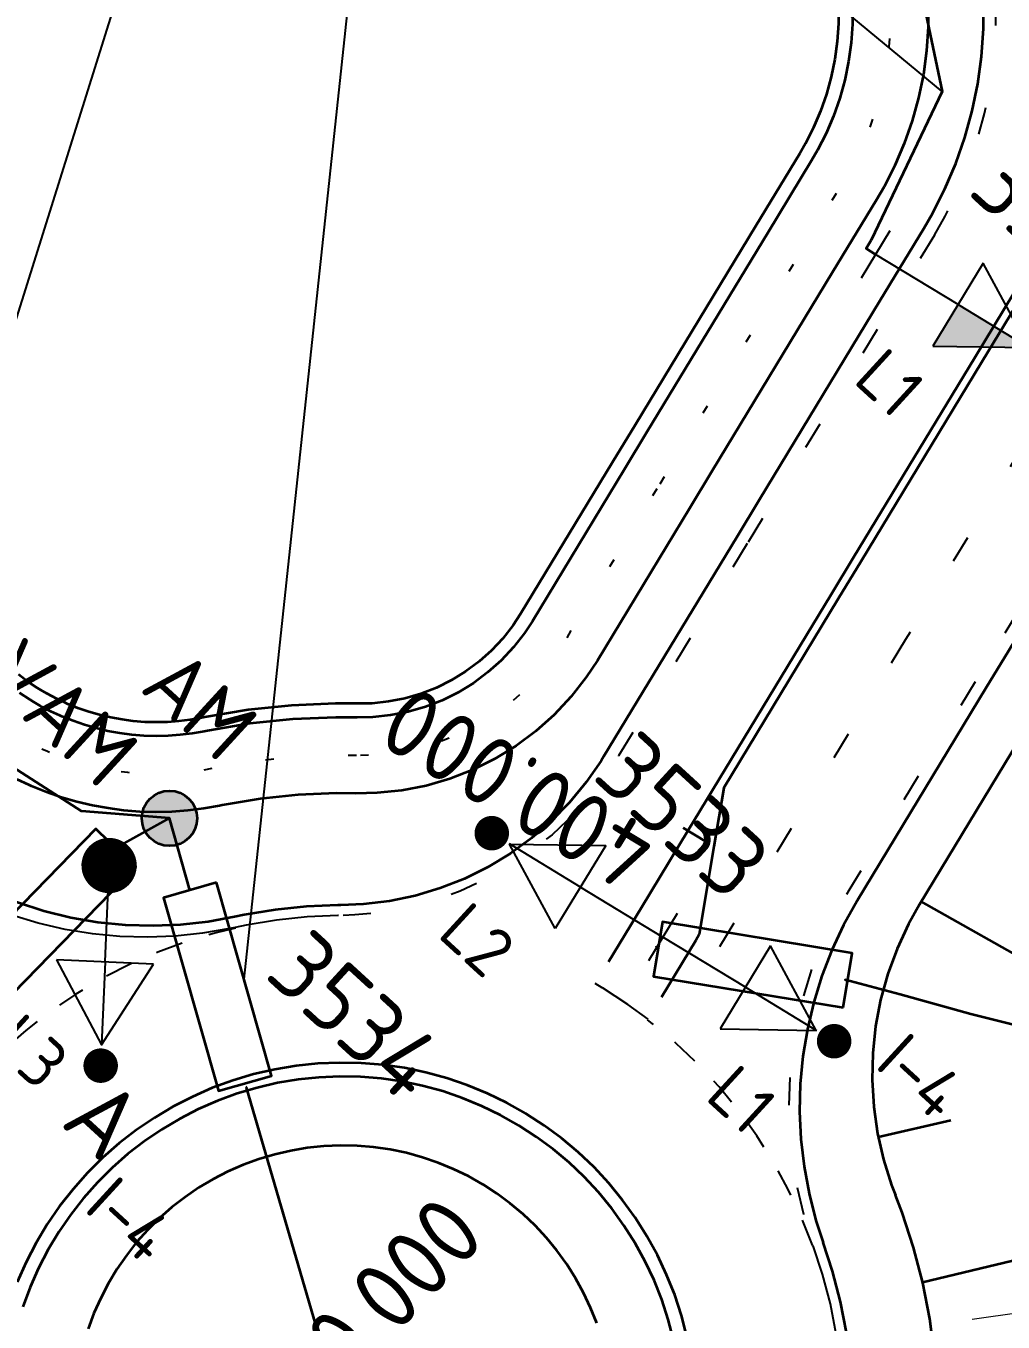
# Model space of a CAD drawing. Header units: metres. Extents: x 134219 to 139080, y 438661 to 444352.
# Drawn here: x 138422.24 to 138457.61, y 439441.68 to 439488.6 of the extents above; entities that cross this region are included whole.
import ezdxf
from ezdxf.enums import TextEntityAlignment as Align

# ---------------------------------------------------------------- set-up
doc = ezdxf.new("R2010")
doc.units = ezdxf.units.M
for name, pattern in [('11strp', [2, 1, -1]), ('13strp', [4, 1, -3]), ('30270strp', [3, 0.3, -2.7])]:
    doc.linetypes.add(name, pattern=pattern)
doc.layers.get('DEFPOINTS').update_dxf_attribs({"color": 193})
for name, color, linetype, lineweight in [('N-WE-KL-ET-T18', 1, 'Continuous', 18), ('N-WE-KL-ET-T25', 7, 'Continuous', 25), ('N-WE-KL-ET_LS_HULPSTUK_MOF-G', 10, 'Continuous', 35), ('N-WE-KL-ET_LS_OV_ARMATUUR-S', 7, 'Continuous', 25), ('N-WE-KL-ET_LS_OV_ARMATUUR-T18', 1, 'Continuous', 25), ('N-WE-KL-ET_LS_OV_KABEL-G', 10, 'KL-LS-OV-N', 35), ('N-WE-KL-ET_LS_OV_KABEL-M', 7, 'Continuous', 18), ('N-WE-KL-ET_LS_OV_KABEL-T25', 7, 'Continuous', 25), ('N-WE-KL-ET_LS_OV_MANTELBUIS-G', 10, 'Continuous', 35), ('Utd-ondergr-nw', 8, '13strp', 35)]:
    doc.layers.add(name, color=color, linetype=linetype, lineweight=lineweight)
doc.layers.add('N-WE-KL-ET_LS_OV_ARMATUUR-T25', color=2, linetype='Continuous')
doc.layers.add('Utd-weg-nw', color=8, linetype='Continuous')
doc.styles.add('alm a2ee v011$0$rtw_iso', font='NLCS-ISO.ttf')
doc.styles.add('ISO18', font='NLCS-ISO.ttf')
doc.styles.add('ISO25', font='NLCS-ISO.ttf')
doc.styles.add('NLCS-ISO', font='NLCS-ISO.ttf')
doc.styles.add('NLCS_18', font='NLCS-ISO.ttf', dxfattribs={"height": 1.8})
doc.linetypes.add('KL-LS-OV-N', pattern='A,4,-1,[103,NLCS.SHX,S=0.75,R=0,X=0,Y=0],-1,4,-1.5,["0V",Standard,S=1,R=0,X=0,Y=-0.5],-3', length=14.5)
doc.dimstyles.new('NLCS_t18_pijl_Dimension_l3_h1', dxfattribs={"dimtxt": 1.8, "dimasz": 1.8, "dimexe": 2, "dimexo": 2, "dimgap": 0.7, "dimtad": 1, "dimdec": 1, "dimzin": 0, "dimdsep": 46, "dimtxsty": 'NLCS_18', "dimcen": 2.5, "dimdle": 2, "dimclrd": 256, "dimclre": 256, "dimclrt": 256, "dimadec": 1, "dimazin": 0, "dimtfac": 1, "dimtdec": 1, "dimtofl": 0, "dimtmove": 1, "dimatfit": 0, "dimfxl": 0, "dimtolj": 1, "dimtzin": 0, "dimlwd": 18, "dimlwe": 18, "dimarcsym": 0})

# ---------------------------------------------------------------- blocks, each defined once
blk = doc.blocks.new('SKL-ET_OV_ARMATUUR_HD_NATRIUM_1x150W-SO (2)')
for points in [[(3.493, -1.757), (6.493, 0), (3.493, 1.757)], [(3.493, 1.757), (3.493, -1.757)], [(0, 1), (0, -1)], [(3.493, 0), (0, 0)], [(3.493, 0), (6.493, 0)]]:
    blk.add_lwpolyline(points)
blk.add_solid([(3.493, 0), (3.493, -1.757), (6.493, 0)])
at = {"layer": 'N-WE-KL-ET-T18', "linetype": 'ByBlock', "style": 'NLCS-ISO'}
blk.add_attdef('GROEPSNUMMER', text='', height=1.8, dxfattribs=at).set_placement((-2, -4), align=Align.RIGHT)
blk.add_attdef('FASE-AANSLUITING', (10, -4), '', height=1.8, dxfattribs=at)
at = {"layer": 'N-WE-KL-ET-T18', "linetype": 'ByBlock', "style": 'NLCS-ISO', "flags": 1}
for tag, p in [('TYPE_ARMATUUR', (7.765, -13.456)), ('TYPE_FABRIKAAT', (7.765, -17.24)), ('VERMOGEN_LAMP', (7.765, -21.025)), ('SPIEGELSTAND', (7.765, -24.809)), ('HOOGTE_LICHTMAST', (7.765, -28.594)), ('UITLEGGERHOEK', (7.765, -32.378)), ('TYPE_LICHTMAST', (7.765, -36.163)), ('BOTSVRIENDELIJK', (7.765, -39.947)), ('POSITIE_LICHTMAST', (7.765, -43.732)), ('KABELAANSLUITING', (7.765, -47.516)), ('VOEDINGSPUNT', (7.765, -51.301))]:
    blk.add_attdef(tag, p, '', height=1.8, dxfattribs=at)
at = {"layer": 'N-WE-KL-ET-T25', "linetype": 'ByBlock', "style": 'NLCS-ISO'}
blk.add_attdef('MASTNUMMER', text='', height=2.5, dxfattribs=at).set_placement((4, 4.31), align=Align.MIDDLE)
at = {"layer": 'N-WE-KL-ET-T25', "linetype": 'ByBlock', "style": 'NLCS-ISO', "flags": 1}
blk.add_attdef('TYPE_SYMBOOL', (7.765, -10.056), '', height=2.5, dxfattribs=at)
blk = doc.blocks.new('SKL-ET_OV_ARMATUUR_HD_NATRIUM_2x100W-SO')
for points in [[(-3.493, -1.757), (-6.493, 0), (-3.493, 1.757)], [(-3.493, 1.757), (-3.493, -1.757)], [(3.493, -1.757), (6.493, 0), (3.493, 1.757)], [(3.493, 1.757), (3.493, -1.757)], [(0, 1), (0, -1)], [(-3.493, 0), (-6.5, 0)], [(-3.493, 0), (0, 0)], [(3.493, 0), (0, 0)], [(3.493, 0), (6.5, 0)]]:
    blk.add_lwpolyline(points)
at = {"const_width": 0.625}
for points in [[(-6.938, 0, -1), (-7.562, 0, -1)], [(6.938, 0, 1), (7.562, 0, 1)]]:
    blk.add_lwpolyline(points, format="xyb", close=True, dxfattribs=at)
at = {"layer": 'N-WE-KL-ET_LS_OV_ARMATUUR-T18', "style": 'NLCS-ISO', "flags": 1}
for tag, p in [('TYPE_ARMATUUR', (3.075, -6.821)), ('VERMOGEN_LAMP', (3.075, -10.606)), ('SPIEGELSTAND', (3.075, -14.39)), ('HOOGTE_LICHTMAST', (3.075, -18.175)), ('UITLEGGERHOEK', (3.075, -21.959)), ('TYPE_LICHTMAST', (3.075, -25.744)), ('BOTSVRIENDELIJK', (3.075, -29.528)), ('POSITIE_LICHTMAST', (3.075, -33.313)), ('KABELAANSLUITNG', (3.075, -37.097)), ('VOEDINGSPUNT', (3.075, -48.451))]:
    blk.add_attdef(tag, p, '', height=1.8, dxfattribs=at)
at = {"layer": 'N-WE-KL-ET_LS_OV_ARMATUUR-T18', "style": 'NLCS-ISO'}
for tag, p in [('FASE-AANSLUITING_1', (3.075, -40.882)), ('FASE-AANSLUITING_2', (3.075, -44.666)), ('GROEPSNUMMER', (3.075, -52.235))]:
    blk.add_attdef(tag, p, '', height=1.8, dxfattribs=at)
at = {"layer": 'N-WE-KL-ET_LS_OV_ARMATUUR-T25', "style": 'NLCS-ISO'}
for tag, p in [('MASTNUMMER', (3.075, 7.391)), ('TYPE_SYMBOOL', (3.075, 3.606))]:
    blk.add_attdef(tag, p, '', height=2.5, dxfattribs=at)
blk = doc.blocks.new('SKL-ET_OV_ARMATUUR_HD_NATRIUM_1x100W-SO (1)')
for points in [[(3.493, -1.757), (6.493, 0), (3.493, 1.757)], [(3.493, 1.757), (3.493, -1.757)], [(0, 1), (0, -1)], [(3.493, 0), (0, 0)], [(3.493, 0), (6.5, 0)]]:
    blk.add_lwpolyline(points)
at = {"const_width": 0.625}
blk.add_lwpolyline([(6.938, 0, 1), (7.562, 0, 1)], format="xyb", close=True, dxfattribs=at)
at = {"layer": 'N-WE-KL-ET_LS_OV_ARMATUUR-T18', "style": 'ISO18', "flags": 1}
for tag, p in [('TYPE_ARMATUUR', (3.075, -6.821)), ('VERMOGEN_LAMP', (3.075, -10.606)), ('SPIEGELSTAND', (3.075, -14.39)), ('HOOGTE_LICHTMAST', (3.075, -18.175)), ('UITLEGGERHOEK', (3.075, -21.959)), ('TYPE_LICHTMAST', (3.075, -25.744)), ('BOTSVRIENDELIJK', (3.075, -29.528)), ('POSITIE_LICHTMAST', (3.075, -33.313)), ('KABELAANSLUITNG', (3.075, -37.097)), ('VOEDINGSPUNT', (3.075, -44.666))]:
    blk.add_attdef(tag, p, '', height=1.8, dxfattribs=at)
at = {"layer": 'N-WE-KL-ET_LS_OV_ARMATUUR-T18', "style": 'ISO18'}
for tag, p in [('FASE-AANSLUITING_1', (3.075, -40.882)), ('GROEPSNUMMER', (3.075, -48.451))]:
    blk.add_attdef(tag, p, '', height=1.8, dxfattribs=at)
at = {"layer": 'N-WE-KL-ET_LS_OV_ARMATUUR-T25', "style": 'ISO25'}
for tag, p in [('MASTNUMMER', (3.075, 7.391)), ('TYPE_SYMBOOL', (3.075, 3.606))]:
    blk.add_attdef(tag, p, '', height=2.5, dxfattribs=at)
blk = doc.blocks.new('SKL-ET_HULP_MOF_VERBINDING_AFTAKMOF-SO')
at = {"const_width": 1}
blk.add_lwpolyline([(-0.5, 0, 1), (0.5, 0, 1)], format="xyb", close=True, dxfattribs=at)
blk.add_circle((0, 0), 0.5)
at = {"layer": 'N-WE-KL-ET-T18', "linetype": 'ByBlock', "style": 'NLCS-ISO', "flags": 1}
for tag, p in [('OMSCHRIJVING_LEGENDA', (0, -8.431)), ('LOCATIE', (0, -12.215)), ('MASTNUMMER', (0, -16)), ('VAN', (0, -19.784)), ('NAAR', (0, -23.569)), ('AFTAKKING', (0, -27.353)), ('VOEDINGSPUNT', (0, -31.138)), ('GROEPSNUMMER', (0, -34.922)), ('POSITIE_X', (0, -38.707)), ('POSITIE_Y', (0, -42.491)), ('OVERIGE_OPMERKING(EN)_2', (0, -50.06))]:
    blk.add_attdef(tag, p, '', height=1.8, dxfattribs=at)
at = {"layer": 'N-WE-KL-ET-T18', "linetype": 'ByBlock', "style": 'NLCS-ISO'}
blk.add_attdef('OVERIGE_OPMERKING(EN)_1', (0, -46.276), '', height=1.8, dxfattribs=at)
at = {"layer": 'N-WE-KL-ET-T25', "linetype": 'ByBlock', "style": 'NLCS-ISO'}
blk.add_attdef('SOORT_MOF', text='', height=2.25, dxfattribs=at).set_placement((0, 3), align=Align.MIDDLE)
blk = doc.blocks.new('SKL-ET_HULP_MOF_AFDEKMOF_SO')
at = {"ltscale": 10}
h = blk.add_hatch(color=256, dxfattribs=at)
edge = h.paths.add_edge_path()
edge.add_arc((0, 0), 1, 0, 360)
blk.add_circle((0, 0), 1)
at = {"layer": 'N-WE-KL-ET-T18', "style": 'NLCS-ISO', "flags": 1}
for tag, p in [('OMSCHRIJVING_LEGENDA', (0, -8.431)), ('LOCATIE', (0, -12.215)), ('MASTNUMMER', (0, -16)), ('VAN', (0, -19.784)), ('NAAR', (0, -23.569)), ('AFTAKKING', (0, -27.353)), ('VOEDINGSPUNT', (0, -31.138)), ('GROEPSNUMMER', (0, -34.922)), ('POSITIE_X', (0, -38.707)), ('POSITIE_Y', (0, -42.491)), ('OVERIGE_OPMERKING(EN)_2', (0, -50.06))]:
    blk.add_attdef(tag, p, '', height=1.8, dxfattribs=at)
at = {"layer": 'N-WE-KL-ET-T18', "style": 'NLCS-ISO'}
blk.add_attdef('OVERIGE_OPMERKING(EN)_1', (0, -46.276), '', height=1.8, dxfattribs=at)
at = {"layer": 'N-WE-KL-ET-T25', "style": 'NLCS-ISO'}
blk.add_attdef('SOORT_MOF', (0, 2.715), '', height=2.25, dxfattribs=at)
blk = doc.blocks.new('*D327')
at = {"layer": 'DEFPOINTS', "color": 0, "transparency": 16777216}
for p in [(138460.053, 439442.276), (138460.053, 439442.276), (138460.43, 439442.329)]:
    blk.add_point(p, dxfattribs=at)
at = {"layer": 'N-WE-KL-ET_LS_OV_KABEL-M', "lineweight": 18, "transparency": 16777216}
for p, q in [((138460.053, 439442.276), (138459.774, 439444.256)), ((138460.43, 439442.329), (138460.151, 439444.309))]:
    blk.add_line(p, q, dxfattribs=at)
at = {"layer": 'N-WE-KL-ET_LS_OV_KABEL-M', "linetype": 'Continuous', "lineweight": 18, "transparency": 16777216}
for p, q in [((138462.212, 439442.579), (138463.995, 439442.83)), ((138458.271, 439442.025), (138456.488, 439441.774))]:
    blk.add_line(p, q, dxfattribs=at)
at = {"layer": 'N-WE-KL-ET_LS_OV_KABEL-M', "transparency": 16777216}
for points in [[(138462.171, 439442.876), (138462.254, 439442.282), (138460.43, 439442.329)], [(138458.229, 439442.322), (138458.312, 439441.728), (138460.053, 439442.276)]]:
    blk.add_solid(points, dxfattribs=at)
at = {"layer": 'N-WE-KL-ET_LS_OV_KABEL-M', "transparency": 16777216, "insert": (138465.678, 439444.682), "char_height": 1.8, "attachment_point": 5, "rotation": 8.0057, "style": 'NLCS_18'}
blk.add_mtext('\\A1;0.4', dxfattribs=at)

msp = doc.modelspace()

# ---------------------------------------------------------------- linework, layer by layer
at = {"layer": 'N-WE-KL-ET_LS_OV_KABEL-G', "flags": 128}
for points in [[(138425.49, 439458.833), (138427.437, 439459.917), (138424.252, 439460.174), (138417.63, 439464.419), (138416.012, 439465.836), (138411.074, 439471.892), (138407.971, 439476.614), (138393.853, 439491.002), (138376.072, 439506.795), (138362.287, 439518.505), (138355.375, 439523.306), (138354.873, 439523.715)], [(138428.178, 439457.32), (138427.437, 439459.917)], [(138433.592, 439438.651), (138430.227, 439450.171), (138430.203, 439450.191)]]:
    msp.add_lwpolyline(points, dxfattribs=at)
for points, elevation in [([(138453.682, 439495.683), (138453.447, 439495.525), (138455.408, 439486.228), (138452.839, 439480.841), (138452.65, 439480.54), (138452.996, 439480.329)], 7.491), ([(138445.119, 439455.178), (138445.062, 439455.3)], 7.053), ([(138459.295, 439452.114), (138456.44, 439452.83), (138453.89, 439453.54), (138451.894, 439454.067), (138451.988, 439454.053)], 7.724)]:
    msp.add_lwpolyline(points, dxfattribs=dict(at, elevation=elevation))
at = {"layer": 'N-WE-KL-ET_LS_OV_KABEL-T25'}
for p, q in [((138417.63, 439464.419), (138430.54, 439505.543)), ((138430.137, 439454.095), (138435.401, 439503.322)), ((138455.408, 439486.228), (138447.782, 439492.539))]:
    msp.add_line(p, q, dxfattribs=at)
at = {"layer": 'N-WE-KL-ET_LS_OV_MANTELBUIS-G', "linetype": 'Continuous'}
for points in [[(138426.206, 439458.135), (138424.774, 439459.532), (138417.694, 439452.271), (138419.126, 439450.874)], [(138429.139, 439457.594), (138427.216, 439457.045), (138429.21, 439450.049), (138431.134, 439450.597)], [(138451.826, 439453.066), (138452.149, 439455.04), (138445.281, 439456.165), (138444.957, 439454.192)]]:
    msp.add_lwpolyline(points, close=True, dxfattribs=at)
at = {"layer": 'Utd-ondergr-nw', "color": 7, "linetype": 'Continuous'}
msp.add_line((138446.888, 439459.054), (138446.032, 439459.572), dxfattribs=at)
at = {"layer": 'Utd-ondergr-nw', "linetype": 'Continuous', "flags": 128}
for points in [[(138449.384, 439495.303), (138449.387, 439495.299), (138449.788, 439494.788), (138450.153, 439494.25), (138450.482, 439493.689), (138450.772, 439493.108), (138451.024, 439492.509), (138451.234, 439491.894), (138451.404, 439491.267), (138451.531, 439490.629), (138451.616, 439489.985), (138451.657, 439489.337), (138451.655, 439488.687), (138451.61, 439488.038), (138451.522, 439487.394), (138451.391, 439486.758), (138451.217, 439486.132), (138451.003, 439485.518), (138450.748, 439484.92), (138450.454, 439484.341), (138450.249, 439483.986), (138448.661, 439481.367), (138444.303, 439474.177), (138443.477, 439472.815)], [(138449.768, 439495.624), (138449.771, 439495.62), (138450.191, 439495.082), (138450.576, 439494.517), (138450.921, 439493.928), (138451.227, 439493.317), (138451.491, 439492.687), (138451.713, 439492.041), (138451.891, 439491.381), (138452.024, 439490.711), (138452.113, 439490.034), (138452.157, 439489.352), (138452.155, 439488.669), (138452.107, 439487.987), (138452.014, 439487.31), (138451.877, 439486.641), (138451.695, 439485.982), (138451.469, 439485.337), (138451.201, 439484.709), (138450.892, 439484.1), (138450.677, 439483.727), (138449.089, 439481.107), (138444.731, 439473.918), (138443.905, 439472.556)], [(138454.905, 439489.435), (138454.903, 439488.569), (138454.843, 439487.704), (138454.725, 439486.846), (138454.55, 439485.997), (138454.319, 439485.162), (138454.033, 439484.344), (138453.694, 439483.547), (138453.302, 439482.774), (138453.028, 439482.301), (138451.44, 439479.682), (138447.082, 439472.493), (138446.257, 439471.13)], [(138454.739, 439481.265), (138455.054, 439481.81), (138455.506, 439482.702), (138455.898, 439483.621), (138456.228, 439484.565), (138456.495, 439485.529), (138456.696, 439486.508), (138456.832, 439487.499), (138456.902, 439488.496), (138456.905, 439489.496)], [(138429.797, 439456.348), (138428.835, 439456.172), (138427.841, 439456.061), (138426.842, 439456.021), (138425.843, 439456.051), (138424.848, 439456.151), (138423.863, 439456.321), (138422.892, 439456.559), (138421.94, 439456.866), (138421.013, 439457.238), (138420.114, 439457.675), (138419.247, 439458.175), (138418.418, 439458.734), (138417.631, 439459.349), (138416.888, 439460.019), (138416.608, 439460.298), (138414.953, 439462.081), (138411.785, 439466.001), (138408.617, 439469.922), (138402.281, 439477.763), (138395.063, 439484.683), (138392.703, 439486.946), (138391.483, 439488.115)], [(138469.472, 439483.756), (138468.828, 439483.187), (138468.221, 439482.579), (138467.653, 439481.934), (138467.126, 439481.255), (138466.798, 439480.784), (138466.491, 439480.299), (138464.666, 439477.29), (138462.173, 439473.176), (138457.814, 439465.987), (138456.989, 439464.625)], [(138459.836, 439481.968), (138459.065, 439480.685), (138456.571, 439476.572), (138452.213, 439469.382), (138451.387, 439468.02)], [(138460.093, 439481.813), (138460.008, 439481.672), (138459.321, 439480.529), (138456.828, 439476.416), (138452.47, 439469.227), (138451.644, 439467.865)], [(138454.739, 439481.265), (138453.151, 439478.645), (138448.793, 439471.456), (138447.967, 439470.094)], [(138443.477, 439472.815), (138440.145, 439467.318), (138439.875, 439466.908), (138439.504, 439466.432), (138439.092, 439465.991), (138438.642, 439465.589), (138438.158, 439465.228), (138437.644, 439464.913), (138437.103, 439464.644), (138436.541, 439464.425), (138435.961, 439464.257), (138435.369, 439464.141), (138434.769, 439464.079), (138434.24, 439464.068)], [(138443.905, 439472.556), (138440.572, 439467.059), (138440.283, 439466.618), (138439.884, 439466.107), (138439.442, 439465.634), (138438.958, 439465.202), (138438.439, 439464.814), (138437.886, 439464.475), (138437.306, 439464.187), (138436.702, 439463.951), (138436.079, 439463.771), (138435.443, 439463.646), (138434.798, 439463.579), (138434.23, 439463.568)], [(138446.257, 439471.13), (138442.924, 439465.633), (138442.525, 439465.026), (138441.975, 439464.321), (138441.365, 439463.668), (138440.698, 439463.072), (138439.981, 439462.538), (138439.219, 439462.07), (138438.418, 439461.672), (138437.585, 439461.347), (138436.726, 439461.098), (138435.849, 439460.926), (138434.959, 439460.834), (138434.177, 439460.819)], [(138447.967, 439470.094), (138443.162, 439462.167), (138443.058, 439462), (138442.52, 439461.222), (138441.919, 439460.491), (138441.257, 439459.814), (138440.541, 439459.196), (138439.776, 439458.64), (138438.966, 439458.15), (138438.117, 439457.731), (138437.237, 439457.385), (138436.33, 439457.115), (138435.403, 439456.922), (138434.464, 439456.807), (138433.641, 439456.773)], [(138451.387, 439468.02), (138446.204, 439459.469), (138444.52, 439456.692), (138443.327, 439454.724)], [(138451.644, 439467.865), (138447.497, 439461.023), (138447.144, 439458.898), (138446.615, 439455.711), (138446.487, 439455.499), (138445.241, 439453.444)], [(138428.597, 439463.555), (138428.19, 439463.483), (138427.78, 439463.432), (138427.368, 439463.401), (138426.955, 439463.392), (138426.541, 439463.403), (138426.129, 439463.436), (138425.72, 439463.49), (138425.313, 439463.564), (138424.911, 439463.659), (138424.514, 439463.774), (138424.123, 439463.909), (138423.74, 439464.064), (138423.671, 439464.094), (138423.365, 439464.238), (138423, 439464.431), (138422.772, 439464.564), (138422.644, 439464.643), (138422.3, 439464.872), (138421.969, 439465.118)], [(138428.697, 439463.065), (138428.265, 439462.989), (138427.83, 439462.934), (138427.392, 439462.902), (138426.953, 439462.892), (138426.515, 439462.904), (138426.077, 439462.939), (138425.642, 439462.996), (138425.211, 439463.074), (138424.784, 439463.175), (138424.362, 439463.297), (138423.948, 439463.441), (138423.541, 439463.605), (138423.468, 439463.638), (138423.143, 439463.79), (138422.848, 439463.944), (138422.755, 439463.995), (138422.513, 439464.136), (138422.378, 439464.22), (138422.013, 439464.463)], [(138456.989, 439464.625), (138452.34, 439456.957), (138452.323, 439456.928), (138451.837, 439456.055), (138451.412, 439455.15), (138451.05, 439454.218), (138450.754, 439453.263), (138450.525, 439452.29), (138450.363, 439451.303), (138450.27, 439450.308), (138450.246, 439449.308), (138450.291, 439448.309), (138450.404, 439447.316), (138450.587, 439446.333), (138450.836, 439445.365), (138451.098, 439444.565)], [(138434.24, 439464.068), (138433.448, 439464.072), (138431.86, 439464.005), (138430.28, 439463.84), (138428.712, 439463.578), (138428.597, 439463.555)], [(138434.23, 439463.568), (138433.454, 439463.572), (138431.897, 439463.506), (138430.347, 439463.345), (138428.81, 439463.088), (138428.697, 439463.065)], [(138458.699, 439463.588), (138454.586, 439456.803), (138454.182, 439456.08), (138453.772, 439455.197), (138453.437, 439454.283), (138453.178, 439453.345), (138452.996, 439452.388), (138452.894, 439451.42), (138452.872, 439450.447), (138452.929, 439449.476), (138453.066, 439448.512), (138453.282, 439447.563), (138453.575, 439446.634), (138453.71, 439446.277)], [(138429.246, 439460.371), (138428.676, 439460.27), (138428.102, 439460.198), (138427.525, 439460.155), (138426.946, 439460.142), (138426.368, 439460.158), (138425.791, 439460.204), (138425.217, 439460.279), (138424.648, 439460.383), (138424.085, 439460.515), (138423.529, 439460.677), (138422.982, 439460.866), (138422.445, 439461.083), (138422.349, 439461.125), (138421.921, 439461.327)], [(138434.177, 439460.819), (138433.484, 439460.822), (138432.097, 439460.763), (138430.716, 439460.62), (138429.346, 439460.391), (138429.246, 439460.371)], [(138433.641, 439456.773), (138433.53, 439456.772), (138432.392, 439456.724), (138431.259, 439456.606), (138430.136, 439456.419), (138429.797, 439456.348)], [(138459.092, 439454.4), (138454.65, 439456.908)], [(138446.167, 439441.155), (138445.969, 439441.916), (138445.724, 439442.664), (138445.433, 439443.395), (138445.098, 439444.107), (138444.72, 439444.797), (138444.299, 439445.462), (138443.839, 439446.1), (138443.34, 439446.709), (138442.804, 439447.285), (138442.234, 439447.828), (138441.632, 439448.334), (138440.999, 439448.802), (138440.345, 439449.226), (138440.339, 439449.23), (138439.653, 439449.617), (138438.945, 439449.96), (138438.218, 439450.259), (138437.473, 439450.513), (138436.714, 439450.72), (138435.943, 439450.881), (138435.164, 439450.993), (138434.38, 439451.057), (138433.593, 439451.072), (138432.807, 439451.039), (138432.024, 439450.958), (138431.248, 439450.828), (138430.482, 439450.651), (138429.727, 439450.427), (138428.988, 439450.156), (138428.267, 439449.841), (138427.567, 439449.482), (138426.891, 439449.08), (138426.24, 439448.637), (138425.618, 439448.155), (138425.027, 439447.636), (138424.532, 439447.147), (138424.469, 439447.081), (138423.946, 439446.492), (138423.461, 439445.873), (138423.015, 439445.225), (138422.61, 439444.55), (138422.247, 439443.852), (138421.928, 439443.133)], [(138445.68, 439441.043), (138445.489, 439441.775), (138445.254, 439442.494), (138444.975, 439443.196), (138444.653, 439443.88), (138444.289, 439444.543), (138443.885, 439445.182), (138443.443, 439445.795), (138442.963, 439446.38), (138442.449, 439446.934), (138441.901, 439447.455), (138441.322, 439447.941), (138440.714, 439448.391), (138440.086, 439448.799), (138440.08, 439448.802), (138439.421, 439449.174), (138438.741, 439449.504), (138438.042, 439449.791), (138437.326, 439450.035), (138436.597, 439450.234), (138435.857, 439450.388), (138435.108, 439450.496), (138434.355, 439450.558), (138433.599, 439450.572), (138432.843, 439450.541), (138432.091, 439450.462), (138431.346, 439450.338), (138430.609, 439450.167), (138429.884, 439449.952), (138429.174, 439449.692), (138428.482, 439449.389), (138427.809, 439449.044), (138427.159, 439448.658), (138426.534, 439448.233), (138425.936, 439447.77), (138425.368, 439447.27), (138424.893, 439446.801), (138424.832, 439446.737), (138424.33, 439446.172), (138423.864, 439445.577), (138423.435, 439444.954), (138423.046, 439444.306), (138422.697, 439443.635), (138422.391, 439442.944), (138422.127, 439442.235)], [(138455.723, 439448.976), (138453.098, 439448.37)], [(138442.903, 439441.643), (138442.681, 439442.202), (138442.425, 439442.746), (138442.135, 439443.274), (138441.814, 439443.783), (138441.462, 439444.27), (138441.08, 439444.736), (138440.671, 439445.177), (138440.235, 439445.591), (138439.774, 439445.978), (138439.29, 439446.336), (138438.79, 439446.661), (138438.785, 439446.664), (138438.261, 439446.959), (138437.72, 439447.222), (138437.163, 439447.451), (138436.593, 439447.645), (138436.013, 439447.803), (138435.424, 439447.926), (138434.828, 439448.012), (138434.228, 439448.061), (138433.627, 439448.073), (138433.026, 439448.047), (138432.427, 439447.985), (138431.833, 439447.886), (138431.247, 439447.75), (138430.67, 439447.579), (138430.105, 439447.372), (138429.554, 439447.131), (138429.019, 439446.856), (138428.501, 439446.549), (138428.004, 439446.21), (138427.528, 439445.842), (138427.076, 439445.444), (138426.698, 439445.071), (138426.649, 439445.02), (138426.25, 439444.57), (138425.879, 439444.096), (138425.538, 439443.601), (138425.228, 439443.085), (138424.95, 439442.551), (138424.706, 439442.001), (138424.496, 439441.437)], [(138454.674, 439433.439), (138454.772, 439433.88), (138455.006, 439435.186), (138455.159, 439436.504), (138455.23, 439437.829), (138455.219, 439439.156), (138455.127, 439440.48), (138454.953, 439441.795), (138454.699, 439443.098), (138454.364, 439444.382), (138453.951, 439445.643), (138453.71, 439446.277)], [(138451.756, 439434.364), (138451.787, 439434.51), (138451.988, 439435.631), (138452.119, 439436.762), (138452.181, 439437.899), (138452.172, 439439.038), (138452.093, 439440.174), (138451.943, 439441.303), (138451.725, 439442.42), (138451.438, 439443.522), (138451.098, 439444.565)], [(138460.026, 439444.393), (138454.694, 439443.115)]]:
    msp.add_lwpolyline(points, dxfattribs=at)
at = {"layer": 'Utd-weg-nw', "linetype": '13strp', "flags": 128}
for points in [[(138455.123, 439481.031), (138455.511, 439481.708), (138455.957, 439482.603), (138456.344, 439483.525), (138456.67, 439484.47), (138456.935, 439485.434), (138457.137, 439486.414), (138457.275, 439487.404), (138457.348, 439488.401), (138457.357, 439489.401), (138457.302, 439490.399), (138457.181, 439491.392), (138456.997, 439492.374), (138456.75, 439493.343), (138456.441, 439494.294), (138456.071, 439495.223), (138455.641, 439496.126), (138455.154, 439496.999), (138454.612, 439497.839), (138454.016, 439498.642), (138453.753, 439498.964), (138453.574, 439499.177), (138453.065, 439499.785), (138451.652, 439501.413), (138450.185, 439502.993), (138448.664, 439504.522), (138447.093, 439505.997), (138445.633, 439507.282), (138444.134, 439508.52), (138442.597, 439509.713), (138441.025, 439510.857), (138439.419, 439511.952), (138437.779, 439512.998), (138436.108, 439513.992), (138434.407, 439514.935), (138432.678, 439515.825), (138430.923, 439516.661), (138429.031, 439517.489), (138427.114, 439518.255), (138425.173, 439518.959), (138423.209, 439519.598), (138421.797, 439520.019), (138419.435, 439520.664), (138417.056, 439521.241), (138414.661, 439521.749), (138412.253, 439522.188), (138411.027, 439522.384), (138408.129, 439522.845), (138405.237, 439523.344), (138402.352, 439523.882), (138399.058, 439524.545), (138395.773, 439525.259), (138392.501, 439526.022), (138389.24, 439526.835), (138385.991, 439527.697), (138382.757, 439528.609), (138379.536, 439529.569), (138376.331, 439530.579), (138373.141, 439531.638), (138369.968, 439532.744), (138366.812, 439533.899), (138363.674, 439535.102), (138360.555, 439536.353), (138357.455, 439537.651), (138354.375, 439538.996), (138350.74, 439540.655), (138347.136, 439542.38), (138345.274, 439543.293), (138336.294, 439547.692), (138327.313, 439552.091)], [(138469.185, 439484.102), (138468.52, 439483.515), (138467.893, 439482.887), (138467.306, 439482.221), (138466.762, 439481.52), (138466.424, 439481.033), (138466.106, 439480.533), (138464.281, 439477.523), (138461.788, 439473.409), (138457.43, 439466.22), (138456.604, 439464.858)], [(138455.123, 439481.031), (138453.536, 439478.412), (138449.177, 439471.223), (138448.352, 439469.86)], [(138462.532, 439480.34), (138461.759, 439479.052), (138459.265, 439474.939), (138454.907, 439467.749), (138454.081, 439466.387)], [(138448.352, 439469.86), (138443.693, 439462.176), (138443.249, 439461.496), (138442.654, 439460.719), (138441.997, 439459.992), (138441.283, 439459.322), (138440.517, 439458.711), (138439.703, 439458.166), (138438.848, 439457.688), (138437.956, 439457.282), (138437.035, 439456.95), (138436.089, 439456.695), (138435.126, 439456.517), (138434.152, 439456.418), (138433.553, 439456.397)], [(138454.081, 439466.387), (138448.897, 439457.836), (138447.342, 439455.27)], [(138456.604, 439464.858), (138452.027, 439457.307), (138451.939, 439457.161), (138451.46, 439456.284), (138451.039, 439455.377), (138450.681, 439454.443), (138450.385, 439453.488), (138450.154, 439452.516), (138449.987, 439451.53), (138449.887, 439450.535), (138449.854, 439449.536), (138449.887, 439448.536), (138449.986, 439447.542), (138450.152, 439446.556), (138450.383, 439445.583), (138450.678, 439444.627), (138450.741, 439444.448)]]:
    msp.add_lwpolyline(points, dxfattribs=at)
at = {"layer": 'Utd-weg-nw', "linetype": '30270strp', "flags": 128}
for points in [[(138450.822, 439496.507), (138450.825, 439496.503), (138451.302, 439495.893), (138451.738, 439495.252), (138452.13, 439494.584), (138452.476, 439493.891), (138452.776, 439493.176), (138453.027, 439492.443), (138453.229, 439491.695), (138453.381, 439490.935), (138453.482, 439490.167), (138453.531, 439489.393), (138453.529, 439488.619), (138453.475, 439487.846), (138453.37, 439487.078), (138453.213, 439486.319), (138453.007, 439485.572), (138452.751, 439484.841), (138452.447, 439484.128), (138452.097, 439483.437), (138451.853, 439483.014), (138450.265, 439480.395), (138445.906, 439473.205), (138445.081, 439471.843)], [(138445.081, 439471.843), (138441.748, 439466.346), (138441.404, 439465.822), (138440.93, 439465.214), (138440.403, 439464.651), (138439.828, 439464.137), (138439.21, 439463.676), (138438.553, 439463.272), (138437.862, 439462.929), (138437.143, 439462.649), (138436.403, 439462.434), (138435.646, 439462.286), (138434.879, 439462.207), (138434.204, 439462.194)], [(138428.971, 439461.718), (138428.47, 439461.629), (138427.966, 439461.566), (138427.458, 439461.529), (138426.95, 439461.517), (138426.441, 439461.531), (138425.934, 439461.571), (138425.43, 439461.637), (138424.929, 439461.729), (138424.434, 439461.845), (138423.945, 439461.987), (138423.465, 439462.154), (138422.993, 439462.344), (138422.908, 439462.381), (138422.532, 439462.559), (138422.082, 439462.796), (138421.801, 439462.96), (138421.645, 439463.056), (138421.221, 439463.338), (138420.813, 439463.642), (138420.775, 439463.671), (138420.442, 439463.896), (138420.041, 439464.1), (138419.617, 439464.251), (138419.153, 439464.35), (138418.68, 439464.385), (138418.207, 439464.357), (138417.742, 439464.264), (138417.294, 439464.11), (138416.871, 439463.896), (138416.48, 439463.627), (138416.13, 439463.308), (138414.912, 439462.127)], [(138434.204, 439462.194), (138433.469, 439462.197), (138431.997, 439462.135), (138430.531, 439461.982), (138429.078, 439461.739), (138428.971, 439461.718)]]:
    msp.add_lwpolyline(points, dxfattribs=at)
at = {"layer": 'Utd-weg-nw', "linetype": 'Continuous', "flags": 128}
for points in [[(138429.821, 439455.969), (138429.62, 439455.926), (138428.635, 439455.756), (138427.64, 439455.651), (138426.641, 439455.613), (138425.642, 439455.642), (138424.647, 439455.737), (138423.66, 439455.898), (138422.686, 439456.125), (138421.73, 439456.416), (138420.795, 439456.77), (138419.885, 439457.186), (138419.006, 439457.661), (138418.16, 439458.194), (138417.351, 439458.782), (138416.583, 439459.422), (138416.191, 439459.786), (138414.399, 439461.503), (138410.79, 439464.963), (138407.181, 439468.424), (138399.963, 439475.345), (138392.744, 439482.265), (138390.384, 439484.528), (138389.165, 439485.697)], [(138433.553, 439456.397), (138433.534, 439456.397), (138432.419, 439456.35), (138431.31, 439456.235), (138430.209, 439456.051), (138429.821, 439455.969)], [(138443.106, 439453.78), (138443.097, 439453.785), (138442.848, 439453.933)], [(138444.758, 439452.648), (138444.033, 439453.178), (138443.106, 439453.78)], [(138451.34, 439434.225), (138451.42, 439434.588), (138451.617, 439435.686), (138451.746, 439436.794), (138451.806, 439437.908), (138451.797, 439439.023), (138451.719, 439440.136), (138451.573, 439441.242), (138451.359, 439442.337), (138451.078, 439443.417), (138450.741, 439444.448)]]:
    msp.add_lwpolyline(points, dxfattribs=at)
at = {"layer": 'Utd-weg-nw', "linetype": '11strp', "flags": 128}
for points in [[(138429.826, 439455.945), (138429.129, 439455.775), (138428.061, 439455.458), (138427.015, 439455.075), (138425.994, 439454.629), (138425.003, 439454.12), (138424.045, 439453.551), (138423.124, 439452.925), (138422.244, 439452.242), (138421.407, 439451.507), (138420.707, 439450.815)], [(138450.718, 439444.44), (138450.707, 439444.468), (138450.296, 439445.504), (138449.821, 439446.511), (138449.286, 439447.488), (138448.691, 439448.43), (138448.039, 439449.333), (138447.332, 439450.195), (138446.574, 439451.011), (138445.767, 439451.779), (138444.914, 439452.495), (138444.745, 439452.627)]]:
    msp.add_lwpolyline(points, dxfattribs=at)

# ---------------------------------------------------------------- block references
at = {"layer": 'N-WE-KL-ET_LS_HULPSTUK_MOF-G'}
ref = msp.add_blockref('SKL-ET_HULP_MOF_VERBINDING_AFTAKMOF-SO', (138425.253, 439458.208, 7.854), dxfattribs=at)
ref.add_attrib('SOORT_MOF', 'VAM', (138420.566, 439464.934, 7.854), dxfattribs={"layer": 'N-WE-KL-ET_LS_OV_ARMATUUR-T25', "height": 2.25, "rotation": 317.498, "style": 'ISO25'})
ref = msp.add_blockref('SKL-ET_HULP_MOF_AFDEKMOF_SO', (138427.437, 439459.917), dxfattribs=at)
ref.add_attrib('SOORT_MOF', 'AM', (138426.308, 439464.579), dxfattribs={"layer": 'N-WE-KL-ET_LS_OV_ARMATUUR-T25', "height": 2.25, "rotation": 317.498, "style": 'ISO25'})
at = {"layer": 'N-WE-KL-ET_LS_OV_ARMATUUR-S'}
ref = msp.add_blockref('SKL-ET_OV_ARMATUUR_HD_NATRIUM_1x150W-SO (2)', (138452.996, 439480.329, 7.531), dxfattribs=dict(at, rotation=328.6902194691957))
ref.add_attrib('MASTNUMMER', '3525', (138456.277, 439482.548, 7.531), dxfattribs={"layer": 'N-WE-KL-ET_LS_OV_ARMATUUR-T25', "height": 2.5, "rotation": 317.498, "style": 'ISO25'})
ref.add_attrib('FASE-AANSLUITING_1', 'L1', (138452.13, 439475.729, 7.531), dxfattribs={"layer": 'N-WE-KL-ET_LS_OV_ARMATUUR-T18', "height": 1.8, "rotation": 317.498, "style": 'ISO18'})
ref.add_attrib('GROEPSNUMMER', 'I-4', (138459.31, 439475.515, 7.531), dxfattribs={"layer": 'N-WE-KL-ET_LS_OV_ARMATUUR-T18', "height": 1.8, "rotation": 317.498, "style": 'ISO18'})
ref = msp.add_blockref('SKL-ET_OV_ARMATUUR_HD_NATRIUM_2x100W-SO', (138445.299, 439455.614, 7.975), dxfattribs=dict(at, rotation=328.7123918007837))
ref.add_attrib('MASTNUMMER', '3533', (138442.679, 439461.386, 7.975), dxfattribs={"layer": 'N-WE-KL-ET_LS_OV_ARMATUUR-T25', "height": 2.5, "rotation": 317.498, "style": 'ISO25'})
ref.add_attrib('FASE-AANSLUITING_1', 'L1', (138446.773, 439449.785, 7.975), dxfattribs={"layer": 'N-WE-KL-ET_LS_OV_ARMATUUR-T18', "height": 1.8, "rotation": 317.498, "style": 'ISO18'})
ref.add_attrib('FASE-AANSLUITING_2', 'L2', (138437.083, 439455.674, 7.975), dxfattribs={"layer": 'N-WE-KL-ET_LS_OV_ARMATUUR-T18', "height": 1.8, "rotation": 317.498, "style": 'ISO18'})
ref.add_attrib('GROEPSNUMMER', 'I-4', (138452.914, 439450.944, 7.975), dxfattribs={"layer": 'N-WE-KL-ET_LS_OV_ARMATUUR-T18', "height": 1.8, "rotation": 317.498, "style": 'ISO18'})
ref = msp.add_blockref('SKL-ET_OV_ARMATUUR_HD_NATRIUM_1x100W-SO (1)', (138425.253, 439458.208, 7.854), dxfattribs=dict(at, rotation=267.5847612261704))
ref.add_attrib('MASTNUMMER', '3534', (138430.822, 439454.196, 7.854), dxfattribs={"layer": 'N-WE-KL-ET_LS_OV_ARMATUUR-T25', "height": 2.5, "rotation": 317.498, "style": 'ISO25'})
ref.add_attrib('TYPE_SYMBOOL', 'A', (138423.437, 439448.85, 7.854), dxfattribs={"layer": 'N-WE-KL-ET_LS_OV_ARMATUUR-T25', "height": 2.5, "rotation": 317.498, "style": 'ISO25'})
ref.add_attrib('FASE-AANSLUITING_1', 'L3', (138420.905, 439451.643, 7.854), dxfattribs={"layer": 'N-WE-KL-ET_LS_OV_ARMATUUR-T18', "height": 1.8, "rotation": 317.498, "style": 'ISO18'})
ref.add_attrib('GROEPSNUMMER', 'I-4', (138424.288, 439445.751, 7.854), dxfattribs={"layer": 'N-WE-KL-ET_LS_OV_ARMATUUR-T18', "height": 1.8, "rotation": 317.498, "style": 'ISO18'})

# ---------------------------------------------------------------- texts
at = {"layer": 'Utd-ondergr-nw', "color": 7, "style": 'alm a2ee v011$0$rtw_iso'}
for s, rotation, p in [('400.000', 148.776, (138445.281, 439459.297)), ('0.000', 46.206, (138433.977, 439439.477))]:
    msp.add_text(s, height=2.5, rotation=rotation, dxfattribs=at).set_placement(p)

# ---------------------------------------------------------------- dimensions: what is measured, and where the dimension line sits
at = {"layer": 'N-WE-KL-ET_LS_OV_KABEL-M'}
dim = msp.add_linear_dim(base=(138460.053, 439442.276), p1=(138460.43, 439442.329), p2=(138460.053, 439442.276), angle=188.0057, dimstyle='NLCS_t18_pijl_Dimension_l3_h1', dxfattribs=at)
dim.commit()
dim.dimension.update_dxf_attribs({"geometry": '*D327', "text_midpoint": (138465.901, 439443.098), "dimtype": 161})

doc.saveas('drawing.dxf')
